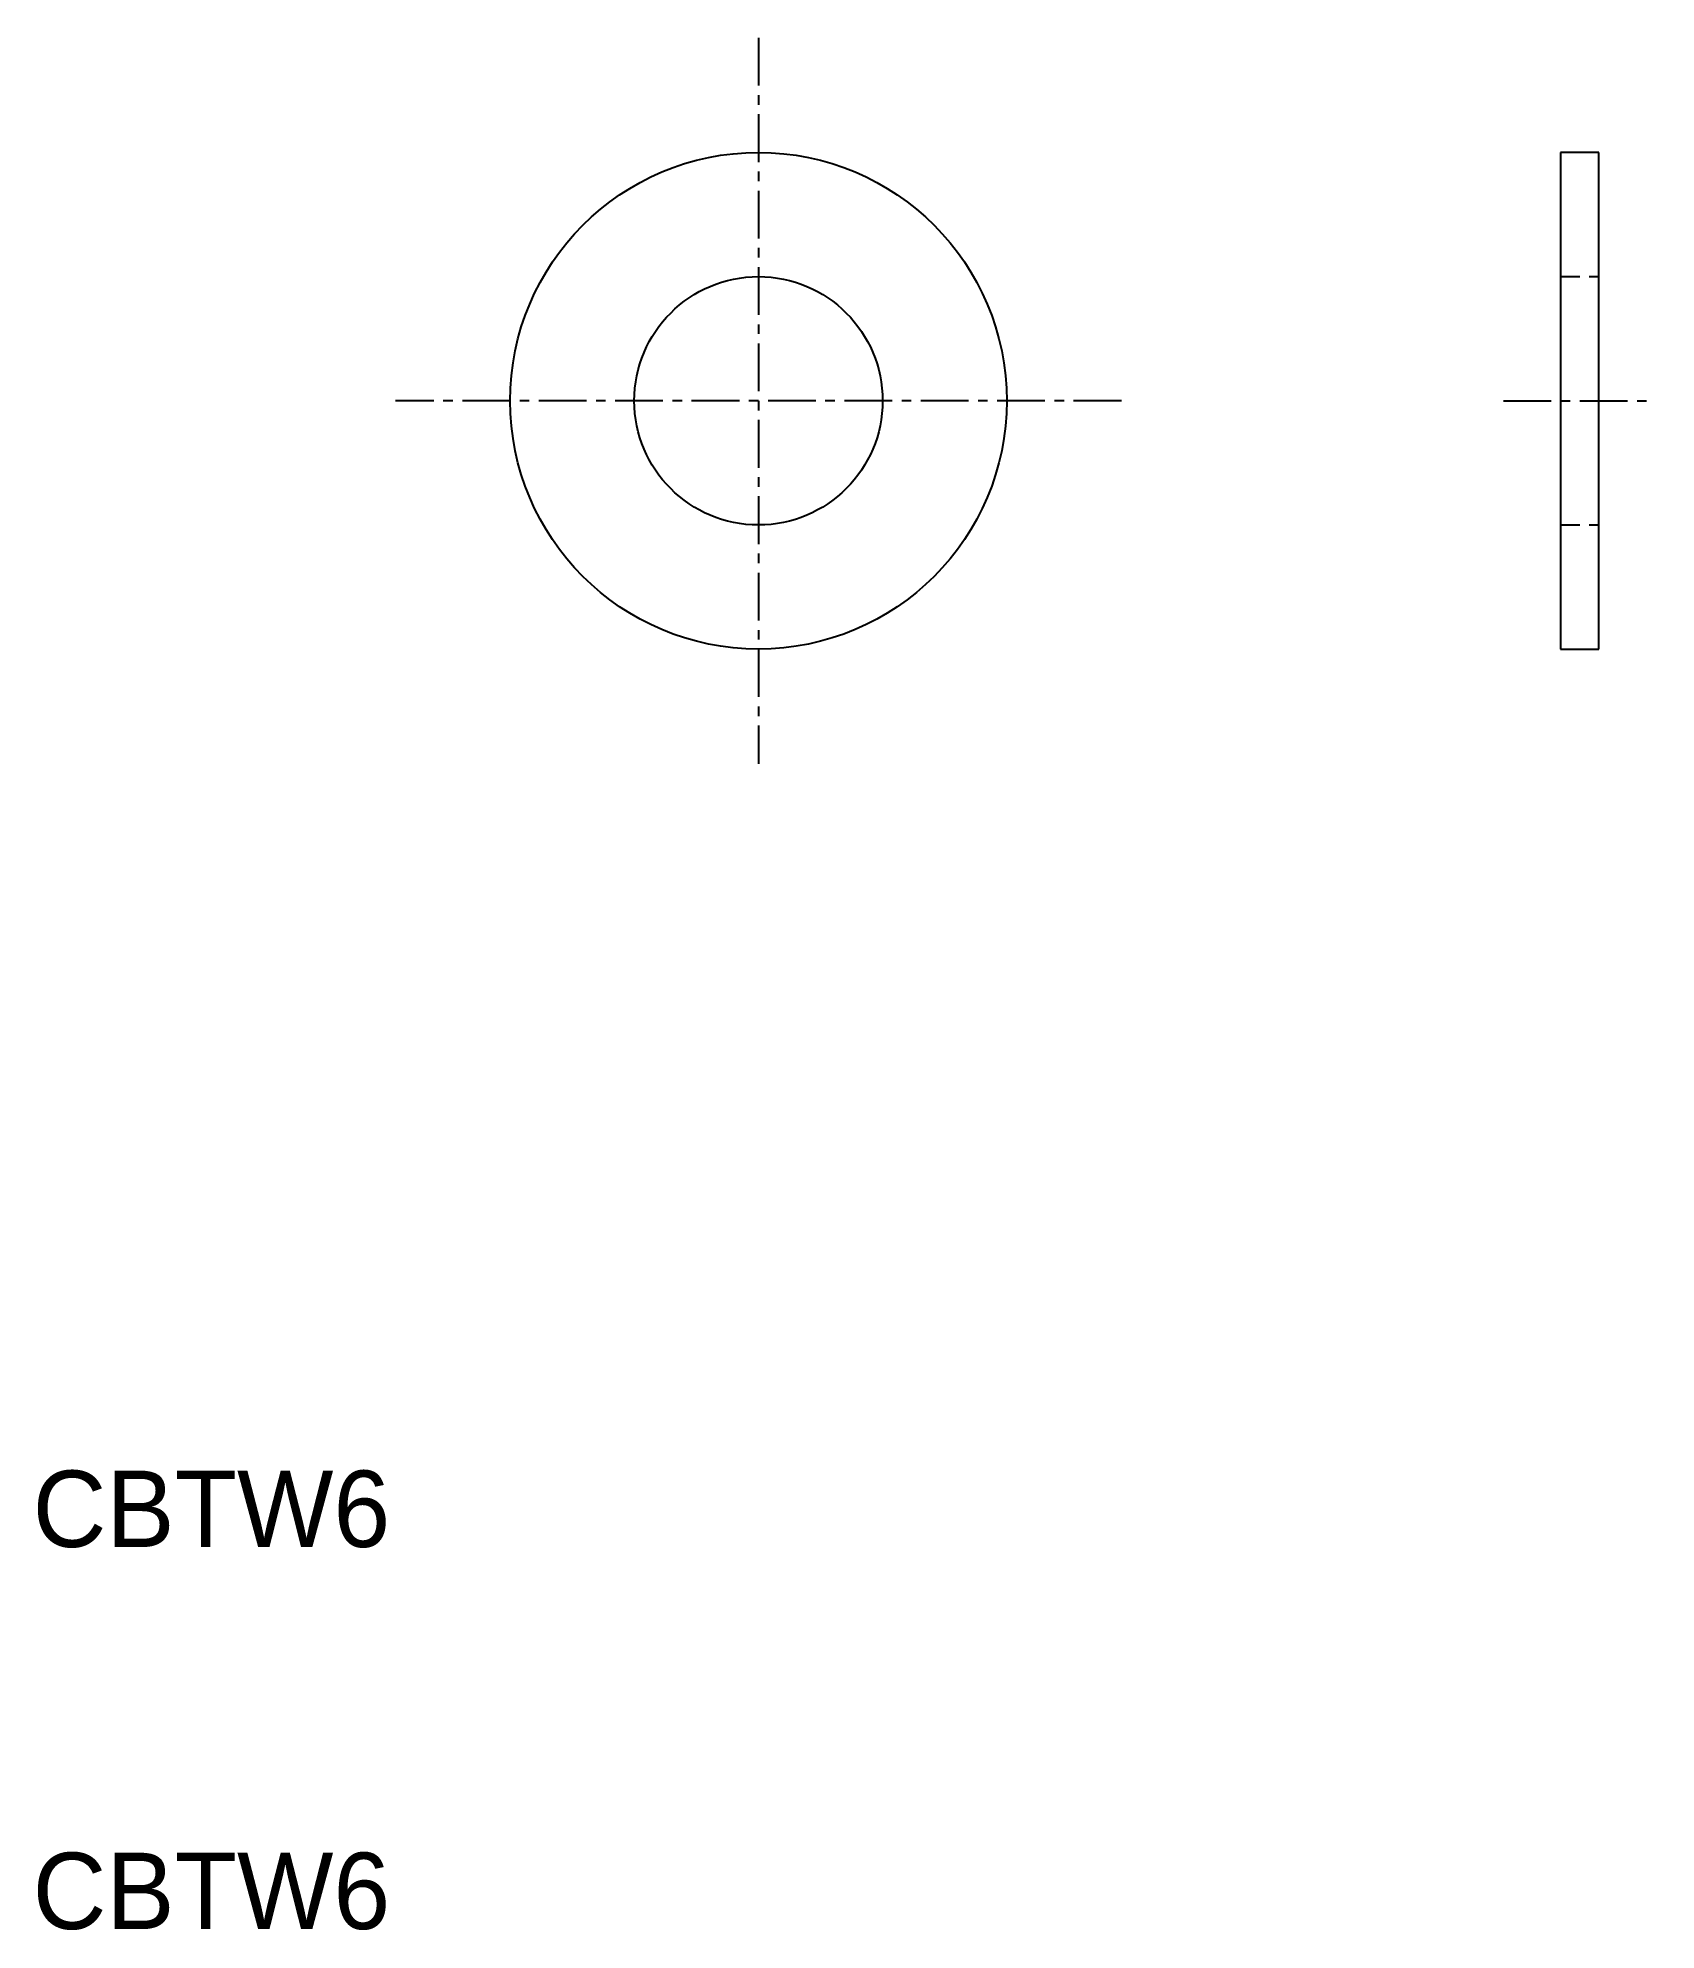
# Model space of a CAD drawing. Extents: x 10.1 to 52.5, y 10 to 59.5.
import ezdxf

# ---------------------------------------------------------------- set-up
doc = ezdxf.new("R2010")
doc.units = 0
doc.linetypes.add('CENTER', pattern=[2, 1.25, -0.25, 0.25, -0.25])
doc.linetypes.add('DASHED', pattern=[0.75, 0.5, -0.25])
doc.layers.get('0').update_dxf_attribs({"linetype": 'CONTINUOUS'})
doc.layers.add('CENTER', color=1, linetype='CENTER')

msp = doc.modelspace()

# ---------------------------------------------------------------- linework, layer by layer
at = {"color": 7, "linetype": 'CONTINUOUS'}
for p, q in [((50, 56.5), (50, 43.5)), ((51, 56.5), (50, 56.5)), ((51, 43.5), (51, 56.5)), ((50, 43.5), (51, 43.5))]:
    msp.add_line(p, q, dxfattribs=at)
at = {"color": 3, "linetype": 'DASHED'}
for p, q in [((50, 53.25), (51, 53.25)), ((50, 46.75), (51, 46.75))]:
    msp.add_line(p, q, dxfattribs=at)
at = {"color": 7, "linetype": 'CONTINUOUS'}
for radius in [6.5, 3.25]:
    msp.add_circle((29, 50), radius, dxfattribs=at)
at = {"layer": 'CENTER', "color": 1, "linetype": 'CENTER'}
for p, q in [((29, 59.5), (29, 40.5)), ((38.5, 50), (19.5, 50)), ((48.5, 50), (52.5, 50))]:
    msp.add_line(p, q, dxfattribs=at)

# ---------------------------------------------------------------- texts
at = {"color": 7, "linetype": 'CONTINUOUS'}
for p in [(10, 20), (10, 10)]:
    msp.add_text('CBTW6', height=2, dxfattribs=at).set_placement(p)

doc.saveas('drawing.dxf')
